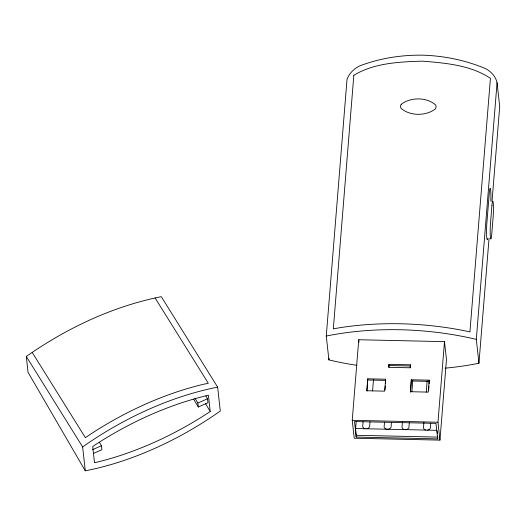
<?xml version="1.0" encoding="UTF-8"?>
<svg xmlns="http://www.w3.org/2000/svg" width="526" height="526" viewBox="0 0 526 526"><rect width="100%" height="100%" fill="white"/><g stroke="black" fill="none" stroke-linecap="round" stroke-linejoin="round"><path stroke-width="0.79" d="M363.085 421.747L362.828 425.021A3.59 2.978 -6.3 0 0 365.057 428.729L437.073 430.334M384.519 422.227L384.263 425.495A3.59 2.978 -6.3 0 0 387.406 429.328A3.59 2.978 -6.3 0 0 391.16 425.652L391.436 422.378M402.449 421.799L402.127 425.896A3.59 2.978 -6.3 0 0 405.27 429.729A3.59 2.978 -6.3 0 0 409.024 426.047L409.294 422.772M423.884 422.279L423.562 426.369A3.59 2.978 -6.3 0 0 425.79 430.084M426.257 392.107L427.138 380.903M356.884 365.34A204.923 112.86 4.6 0 1 328.908 359.909L326.271 336.042L347.022 79.373C349.165 73.37 354.064 68.636 359.725 65.875C379.733 58.307 401.233 54.849 422.615 55.177C444.214 55.815 465.747 60.28 485.669 68.676C491.113 71.562 495.768 76.553 497.063 82.707L499.7 106.574L492.034 201.392M328.908 359.909L329.039 358.272M352.236 420.32L358.752 339.737L444.49 341.644L446.469 359.541L439.953 440.124L354.215 438.224L352.236 420.32L437.974 422.227L439.953 440.124M437.652 435.594L437.678 438.888L356.227 437.073L355.622 428.526L356.148 421.983M367.759 378.812L366.793 390.746L384.657 391.147L385.624 379.207L367.759 378.812L366.99 391.147M384.979 389.95L385.302 385.972M385.499 383.585L385.624 379.207M388.97 364.334L388.734 367.312L410.392 367.792L410.536 365.997L410.405 364.807L388.97 364.334L388.957 367.312M410.168 367.792L410.405 364.807M411.345 379.779L410.379 391.712L428.243 392.113L429.209 380.173L411.345 379.779L410.576 392.113M428.631 390.121L428.953 386.143M429.144 383.756L429.209 380.173M437.974 422.227L444.49 341.644M445.095 368.167A204.923 112.86 4.6 0 0 478.949 363.242L476.313 339.375L497.063 82.707M478.949 363.242L489.062 238.173M370.002 421.905L369.725 425.172A3.59 2.978 -6.3 0 1 366.905 428.775M372.572 390.917L373.499 379.706M411.865 391.785L412.798 380.581M430.728 423.252L430.459 426.527A3.59 2.978 -6.3 0 1 427.638 430.123M26.3 356.457C66.848 328.106 112.623 306.408 161.311 296.671L217.652 387.169L220.282 411.036A204.923 106.778 -31 0 1 85.278 470.823L28.056 372.369L26.3 356.457L82.641 446.955L85.278 470.823M210.216 411.483L209.052 412.279A204.923 106.778 -31 0 1 95.725 462.466L94.496 462.729L92.707 446.508L93.871 445.713A204.923 106.778 -31 0 1 207.205 395.526L208.427 395.263L210.216 411.483L205.561 403.738M92.55 449.677L101.446 445.739L99.348 442.234M207.527 398.761L207.967 402.738L198.322 407.006L197.881 403.028L207.527 398.761L205.844 395.96M93.727 453.327L101.886 449.71L101.446 445.739M389.102 365.524L410.536 365.997M367.891 380.002L385.755 380.397M411.477 380.969L429.341 381.37M355.622 428.526L365.057 428.729M356.372 435.285L437.823 437.093M155.111 298.005L208.296 383.257L203.391 384.309A204.923 106.778 -31 0 0 90.058 434.496L85.39 437.685L32.204 352.433M194.936 398.129L197.881 403.028M193.693 399.306L198.322 407.006M437.159 431.083L437.408 433.339M437.678 438.888L435.962 423.371L354.511 421.563L356.227 437.073M358.752 339.737L359.021 342.183M82.641 446.955A204.923 106.778 -31 0 1 217.652 387.169M326.271 336.042A204.923 112.86 4.6 0 1 476.313 339.375M490.824 201.182A10.763 0.947 -88.7 0 0 490.521 189.15A10.763 0.947 -88.7 0 0 489.279 193.134L486.866 222.978A10.763 0.947 -88.7 0 0 486.655 236.049A10.763 0.947 -88.7 0 0 487.733 238.587M353.827 75.31L333.326 328.875L338.534 327.928A204.923 112.86 4.6 0 1 464.484 330.729L469.922 331.913L490.423 78.341C470.757 65.119 445.206 62.962 422.128 61.148C399.195 61.871 373.861 63.015 353.827 75.31M491.928 205.548L490.482 223.451A10.047 0.888 -88.7 0 0 490.423 237.377A10.047 0.888 -88.7 0 0 491.711 234.589L493.158 216.686A10.047 0.888 -88.7 0 0 493.217 202.76A10.047 0.888 -88.7 0 0 491.928 205.548M401.207 104.299L400.444 106.213L400.891 108.159C409.728 116.266 426.053 116.2 435.403 108.928L436.166 107.008L435.712 105.062C426.882 96.955 410.55 97.021 401.207 104.299"/></g></svg>
